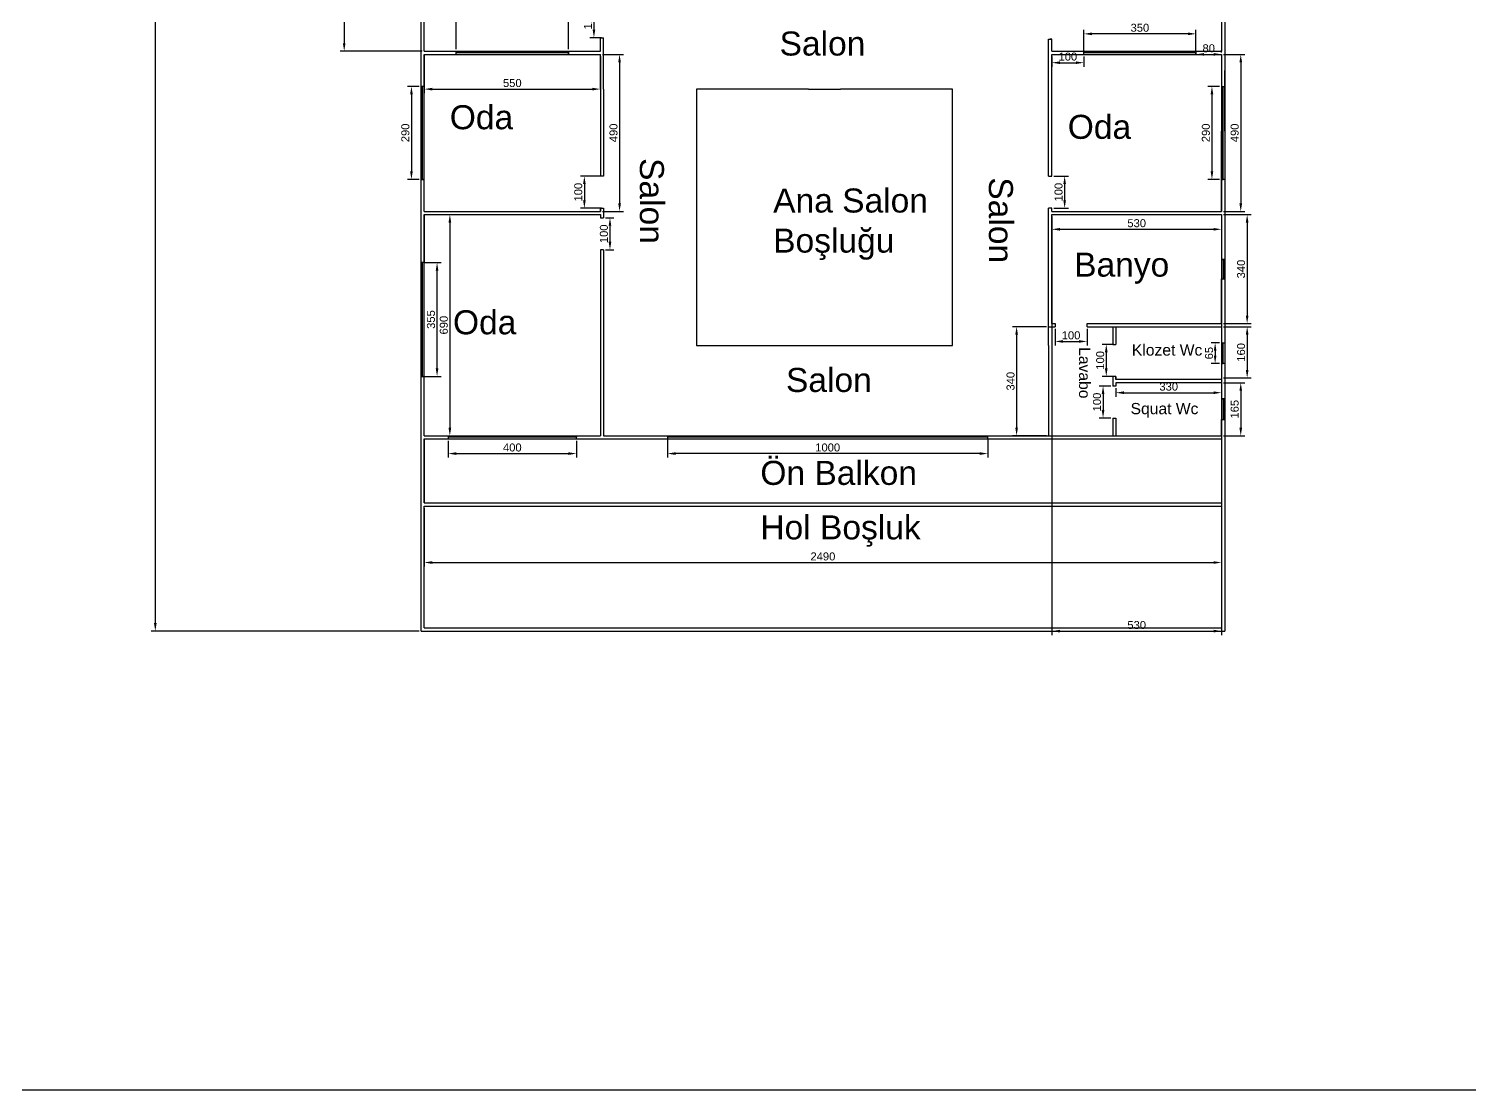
# Model space of a CAD drawing. Header units: millimetres. Extents: x 27207 to 63174, y 4783 to 28482.
# Drawn here: x 43365 to 47863, y 21993 to 25306 of the extents above; entities that cross this region are included whole.
import ezdxf

# ---------------------------------------------------------------- set-up
doc = ezdxf.new("R2010")
doc.units = ezdxf.units.MM
doc.header["$LTSCALE"] = 20
doc.layers.get('Defpoints').update_dxf_attribs({"color": 5})
doc.layers.add('İsimler', color=2, linetype='Continuous')
doc.layers.add('Uzunluklar', color=4, linetype='Continuous', lineweight=211)
doc.styles.add('Arial_3', font='Arial Unicode MS.ttf', dxfattribs={"height": 3})
doc.styles.get("Standard").update_dxf_attribs({"font": 'Arial Unicode MS.ttf'})
doc.dimstyles.new('Decimal-25', dxfattribs={"dimscale": 10, "dimtxt": 2.5, "dimasz": 2.5, "dimexe": 1.25, "dimexo": 0.625, "dimtad": 1, "dimtxsty": 'Standard', "dimcen": 2.5, "dimadec": 0, "dimazin": 0, "dimtfac": 1, "dimtmove": 0, "dimatfit": 3, "dimfxl": 1, "dimarcsym": 0})

# ---------------------------------------------------------------- blocks, each defined once
blk = doc.blocks.new('*D176')
at = {"layer": 'Defpoints', "color": 0, "ltscale": 70, "transparency": 16777216}
for p in [(44590, 27445.9), (43760, 23425.9), (44590, 23425.9)]:
    blk.add_point(p, dxfattribs=at)
at = {"layer": 'Uzunluklar', "color": 0, "lineweight": -2, "ltscale": 70, "transparency": 16777216}
for p, q in [((44583.8, 27445.9), (43747.5, 27445.9)), ((43760, 27420.9), (43760, 23450.9)), ((44583.8, 23425.9), (43747.5, 23425.9))]:
    blk.add_line(p, q, dxfattribs=at)
at = {"layer": 'Uzunluklar', "color": 0, "ltscale": 70, "transparency": 16777216}
for points in [[(43755.8, 27420.9), (43764.2, 27420.9), (43760, 27445.9)], [(43755.8, 23450.9), (43764.2, 23450.9), (43760, 23425.9)]]:
    blk.add_solid(points, dxfattribs=at)
at = {"layer": 'Uzunluklar', "color": 0, "lineweight": 25, "ltscale": 70, "transparency": 16777216, "insert": (43741.1, 25435.9), "char_height": 25, "attachment_point": 5, "rotation": 90}
blk.add_mtext('4020', dxfattribs=at)
blk = doc.blocks.new('*D186')
at = {"layer": 'Defpoints', "color": 0, "transparency": 16777216}
for p in [(44600, 26635.9), (44350, 25235.9), (44600, 25235.9)]:
    blk.add_point(p, dxfattribs=at)
at = {"layer": 'Uzunluklar', "color": 0, "lineweight": -2, "transparency": 16777216}
for p, q in [((44593.8, 26635.9), (44337.5, 26635.9)), ((44350, 26610.9), (44350, 25260.9)), ((44593.8, 25235.9), (44337.5, 25235.9))]:
    blk.add_line(p, q, dxfattribs=at)
at = {"layer": 'Uzunluklar', "color": 0, "transparency": 16777216}
for points in [[(44345.8, 26610.9), (44354.2, 26610.9), (44350, 26635.9)], [(44345.8, 25260.9), (44354.2, 25260.9), (44350, 25235.9)]]:
    blk.add_solid(points, dxfattribs=at)
at = {"layer": 'Uzunluklar', "color": 0, "lineweight": 25, "transparency": 16777216, "insert": (44331.1, 25935.9), "char_height": 25, "attachment_point": 5, "rotation": 90}
blk.add_mtext('1400', dxfattribs=at)
blk = doc.blocks.new('*D188')
at = {"layer": 'Defpoints', "color": 0, "transparency": 16777216}
for p in [(45160, 25387.9), (45130, 25277.9), (45160, 25277.9)]:
    blk.add_point(p, dxfattribs=at)
at = {"layer": 'Uzunluklar', "color": 0, "lineweight": -2, "transparency": 16777216}
for p, q in [((45153.8, 25387.9), (45117.5, 25387.9)), ((45130, 25362.9), (45130, 25302.9)), ((45153.8, 25277.9), (45117.5, 25277.9))]:
    blk.add_line(p, q, dxfattribs=at)
at = {"layer": 'Uzunluklar', "color": 0, "transparency": 16777216}
for points in [[(45125.8, 25362.9), (45134.2, 25362.9), (45130, 25387.9)], [(45125.8, 25302.9), (45134.2, 25302.9), (45130, 25277.9)]]:
    blk.add_solid(points, dxfattribs=at)
at = {"layer": 'Uzunluklar', "color": 0, "lineweight": 25, "transparency": 16777216, "insert": (45111.1, 25332.9), "char_height": 25, "attachment_point": 5, "rotation": 90}
blk.add_mtext('110', dxfattribs=at)
blk = doc.blocks.new('*D189')
at = {"layer": 'Defpoints', "color": 0, "transparency": 16777216}
for p in [(44700, 25350), (44700, 25235.9), (45050, 25235.9)]:
    blk.add_point(p, dxfattribs=at)
at = {"layer": 'Uzunluklar', "color": 0, "lineweight": -2, "transparency": 16777216}
for p, q in [((44700, 25242.1), (44700, 25362.5)), ((45025, 25350), (44725, 25350)), ((45050, 25242.1), (45050, 25362.5))]:
    blk.add_line(p, q, dxfattribs=at)
at = {"layer": 'Uzunluklar', "color": 0, "transparency": 16777216}
for points in [[(44725, 25354.2), (44725, 25345.8), (44700, 25350)], [(45025, 25354.2), (45025, 25345.8), (45050, 25350)]]:
    blk.add_solid(points, dxfattribs=at)
at = {"layer": 'Uzunluklar', "color": 0, "lineweight": 25, "transparency": 16777216, "insert": (44875, 25368.9), "char_height": 25, "attachment_point": 5}
blk.add_mtext('350', dxfattribs=at)
blk = doc.blocks.new('*D190')
at = {"layer": 'Defpoints', "color": 0, "transparency": 16777216}
for p in [(44600, 25225.9), (45150, 25225.9), (45150, 25117.5)]:
    blk.add_point(p, dxfattribs=at)
at = {"layer": 'Uzunluklar', "color": 0, "lineweight": -2, "transparency": 16777216}
for p, q in [((44600, 25219.6), (44600, 25105)), ((45150, 25219.6), (45150, 25105)), ((44625, 25117.5), (45125, 25117.5))]:
    blk.add_line(p, q, dxfattribs=at)
at = {"layer": 'Uzunluklar', "color": 0, "transparency": 16777216}
for points in [[(44625, 25121.7), (44625, 25113.3), (44600, 25117.5)], [(45125, 25121.7), (45125, 25113.3), (45150, 25117.5)]]:
    blk.add_solid(points, dxfattribs=at)
at = {"layer": 'Uzunluklar', "color": 0, "lineweight": 25, "transparency": 16777216, "insert": (44875, 25136.4), "char_height": 25, "attachment_point": 5}
blk.add_mtext('550', dxfattribs=at)
blk = doc.blocks.new('*D191')
at = {"layer": 'Defpoints', "color": 0, "transparency": 16777216}
for p in [(44590, 25125.9), (44560, 24835.9), (44590, 24835.9)]:
    blk.add_point(p, dxfattribs=at)
at = {"layer": 'Uzunluklar', "color": 0, "lineweight": -2, "transparency": 16777216}
for p, q in [((44583.8, 25125.9), (44547.5, 25125.9)), ((44560, 25100.9), (44560, 24860.9)), ((44583.8, 24835.9), (44547.5, 24835.9))]:
    blk.add_line(p, q, dxfattribs=at)
at = {"layer": 'Uzunluklar', "color": 0, "transparency": 16777216}
for points in [[(44555.8, 25100.9), (44564.2, 25100.9), (44560, 25125.9)], [(44555.8, 24860.9), (44564.2, 24860.9), (44560, 24835.9)]]:
    blk.add_solid(points, dxfattribs=at)
at = {"layer": 'Uzunluklar', "color": 0, "lineweight": 25, "transparency": 16777216, "insert": (44541.1, 24980.9), "char_height": 25, "attachment_point": 5, "rotation": 90}
blk.add_mtext('290', dxfattribs=at)
blk = doc.blocks.new('*D192')
at = {"layer": 'Defpoints', "color": 0, "transparency": 16777216}
for p in [(45160, 24845.9), (45100, 24745.9), (45160, 24745.9)]:
    blk.add_point(p, dxfattribs=at)
at = {"layer": 'Uzunluklar', "color": 0, "lineweight": -2, "transparency": 16777216}
for p, q in [((45153.8, 24845.9), (45087.5, 24845.9)), ((45100, 24820.9), (45100, 24770.9)), ((45153.8, 24745.9), (45087.5, 24745.9))]:
    blk.add_line(p, q, dxfattribs=at)
at = {"layer": 'Uzunluklar', "color": 0, "transparency": 16777216}
for points in [[(45095.8, 24820.9), (45104.2, 24820.9), (45100, 24845.9)], [(45095.8, 24770.9), (45104.2, 24770.9), (45100, 24745.9)]]:
    blk.add_solid(points, dxfattribs=at)
at = {"layer": 'Uzunluklar', "color": 0, "lineweight": 25, "transparency": 16777216, "insert": (45081.1, 24795.9), "char_height": 25, "attachment_point": 5, "rotation": 90}
blk.add_mtext('100', dxfattribs=at)
blk = doc.blocks.new('*D193')
at = {"layer": 'Defpoints', "color": 0, "transparency": 16777216}
for p in [(45150, 25225.9), (45150, 24735.9), (45210, 24735.9)]:
    blk.add_point(p, dxfattribs=at)
at = {"layer": 'Uzunluklar', "color": 0, "lineweight": -2, "transparency": 16777216}
for p, q in [((45156.2, 25225.9), (45222.5, 25225.9)), ((45210, 25200.9), (45210, 24760.9)), ((45156.2, 24735.9), (45222.5, 24735.9))]:
    blk.add_line(p, q, dxfattribs=at)
at = {"layer": 'Uzunluklar', "color": 0, "transparency": 16777216}
for points in [[(45205.8, 25200.9), (45214.2, 25200.9), (45210, 25225.9)], [(45205.8, 24760.9), (45214.2, 24760.9), (45210, 24735.9)]]:
    blk.add_solid(points, dxfattribs=at)
at = {"layer": 'Uzunluklar', "color": 0, "lineweight": 25, "transparency": 16777216, "insert": (45191.1, 24980.9), "char_height": 25, "attachment_point": 5, "rotation": 90}
blk.add_mtext('490', dxfattribs=at)
blk = doc.blocks.new('*D197')
at = {"layer": 'Defpoints', "color": 0, "transparency": 16777216}
for p in [(44595, 24575.9), (44640, 24575.9), (44595, 24220.9)]:
    blk.add_point(p, dxfattribs=at)
at = {"layer": 'Uzunluklar', "color": 0, "lineweight": -2, "transparency": 16777216}
for p, q in [((44601.2, 24575.9), (44652.5, 24575.9)), ((44640, 24245.9), (44640, 24550.9)), ((44601.2, 24220.9), (44652.5, 24220.9))]:
    blk.add_line(p, q, dxfattribs=at)
at = {"layer": 'Uzunluklar', "color": 0, "transparency": 16777216}
for points in [[(44635.8, 24550.9), (44644.2, 24550.9), (44640, 24575.9)], [(44635.8, 24245.9), (44644.2, 24245.9), (44640, 24220.9)]]:
    blk.add_solid(points, dxfattribs=at)
at = {"layer": 'Uzunluklar', "color": 0, "lineweight": 25, "transparency": 16777216, "insert": (44621.1, 24398.4), "char_height": 25, "attachment_point": 5, "rotation": 90}
blk.add_mtext('355', dxfattribs=at)
blk = doc.blocks.new('*D198')
at = {"layer": 'Defpoints', "color": 0, "transparency": 16777216}
for p in [(44600, 24725.9), (44600, 24035.9), (44680, 24035.9)]:
    blk.add_point(p, dxfattribs=at)
at = {"layer": 'Uzunluklar', "color": 0, "lineweight": -2, "transparency": 16777216}
for p, q in [((44606.2, 24725.9), (44692.5, 24725.9)), ((44680, 24700.9), (44680, 24060.9)), ((44606.2, 24035.9), (44692.5, 24035.9))]:
    blk.add_line(p, q, dxfattribs=at)
at = {"layer": 'Uzunluklar', "color": 0, "transparency": 16777216}
for points in [[(44675.8, 24700.9), (44684.2, 24700.9), (44680, 24725.9)], [(44675.8, 24060.9), (44684.2, 24060.9), (44680, 24035.9)]]:
    blk.add_solid(points, dxfattribs=at)
at = {"layer": 'Uzunluklar', "color": 0, "lineweight": 25, "transparency": 16777216, "insert": (44661.1, 24380.9), "char_height": 25, "attachment_point": 5, "rotation": 90}
blk.add_mtext('690', dxfattribs=at)
blk = doc.blocks.new('*D199')
at = {"layer": 'Defpoints', "color": 0, "transparency": 16777216}
for p in [(44675, 24025.9), (45075, 24025.9), (45075, 23980)]:
    blk.add_point(p, dxfattribs=at)
at = {"layer": 'Uzunluklar', "color": 0, "lineweight": -2, "transparency": 16777216}
for p, q in [((44675, 24019.6), (44675, 23967.5)), ((44700, 23980), (45050, 23980)), ((45075, 24019.6), (45075, 23967.5))]:
    blk.add_line(p, q, dxfattribs=at)
at = {"layer": 'Uzunluklar', "color": 0, "transparency": 16777216}
for points in [[(44700, 23984.2), (44700, 23975.8), (44675, 23980)], [(45050, 23984.2), (45050, 23975.8), (45075, 23980)]]:
    blk.add_solid(points, dxfattribs=at)
at = {"layer": 'Uzunluklar', "color": 0, "lineweight": 25, "transparency": 16777216, "insert": (44875, 23998.9), "char_height": 25, "attachment_point": 5}
blk.add_mtext('400', dxfattribs=at)
blk = doc.blocks.new('*D200')
at = {"layer": 'Defpoints', "color": 0, "transparency": 16777216}
for p in [(45160, 24715.9), (45160, 24615.9), (45180, 24615.9)]:
    blk.add_point(p, dxfattribs=at)
at = {"layer": 'Uzunluklar', "color": 0, "lineweight": -2, "transparency": 16777216}
for p, q in [((45166.2, 24715.9), (45192.5, 24715.9)), ((45180, 24690.9), (45180, 24640.9)), ((45166.2, 24615.9), (45192.5, 24615.9))]:
    blk.add_line(p, q, dxfattribs=at)
at = {"layer": 'Uzunluklar', "color": 0, "transparency": 16777216}
for points in [[(45175.8, 24690.9), (45184.2, 24690.9), (45180, 24715.9)], [(45175.8, 24640.9), (45184.2, 24640.9), (45180, 24615.9)]]:
    blk.add_solid(points, dxfattribs=at)
at = {"layer": 'Uzunluklar', "color": 0, "lineweight": 25, "transparency": 16777216, "insert": (45161.1, 24665.9), "char_height": 25, "attachment_point": 5, "rotation": 90}
blk.add_mtext('100', dxfattribs=at)
blk = doc.blocks.new('*D201')
at = {"layer": 'Defpoints', "color": 0, "transparency": 16777216}
for p in [(46560, 24845.9), (46560, 24745.9), (46600, 24745.9)]:
    blk.add_point(p, dxfattribs=at)
at = {"layer": 'Uzunluklar', "color": 0, "lineweight": -2, "transparency": 16777216}
for p, q in [((46566.2, 24845.9), (46612.5, 24845.9)), ((46600, 24820.9), (46600, 24770.9)), ((46566.2, 24745.9), (46612.5, 24745.9))]:
    blk.add_line(p, q, dxfattribs=at)
at = {"layer": 'Uzunluklar', "color": 0, "transparency": 16777216}
for points in [[(46595.8, 24820.9), (46604.2, 24820.9), (46600, 24845.9)], [(46595.8, 24770.9), (46604.2, 24770.9), (46600, 24745.9)]]:
    blk.add_solid(points, dxfattribs=at)
at = {"layer": 'Uzunluklar', "color": 0, "lineweight": 25, "transparency": 16777216, "insert": (46581.1, 24795.9), "char_height": 25, "attachment_point": 5, "rotation": 90}
blk.add_mtext('100', dxfattribs=at)
blk = doc.blocks.new('*D202')
at = {"layer": 'Defpoints', "color": 0, "transparency": 16777216}
for p in [(47090, 25125.9), (47060, 24835.9), (47090, 24835.9)]:
    blk.add_point(p, dxfattribs=at)
at = {"layer": 'Uzunluklar', "color": 0, "lineweight": -2, "transparency": 16777216}
for p, q in [((47083.8, 25125.9), (47047.5, 25125.9)), ((47060, 25100.9), (47060, 24860.9)), ((47083.8, 24835.9), (47047.5, 24835.9))]:
    blk.add_line(p, q, dxfattribs=at)
at = {"layer": 'Uzunluklar', "color": 0, "transparency": 16777216}
for points in [[(47055.8, 25100.9), (47064.2, 25100.9), (47060, 25125.9)], [(47055.8, 24860.9), (47064.2, 24860.9), (47060, 24835.9)]]:
    blk.add_solid(points, dxfattribs=at)
at = {"layer": 'Uzunluklar', "color": 0, "lineweight": 25, "transparency": 16777216, "insert": (47041.1, 24980.9), "char_height": 25, "attachment_point": 5, "rotation": 90}
blk.add_mtext('290', dxfattribs=at)
blk = doc.blocks.new('*D203')
at = {"layer": 'Defpoints', "color": 0, "transparency": 16777216}
for p in [(46660, 25290), (46660, 25230.9), (47010, 25230.9)]:
    blk.add_point(p, dxfattribs=at)
at = {"layer": 'Uzunluklar', "color": 0, "lineweight": -2, "transparency": 16777216}
for p, q in [((46660, 25237.1), (46660, 25302.5)), ((46985, 25290), (46685, 25290)), ((47010, 25237.1), (47010, 25302.5))]:
    blk.add_line(p, q, dxfattribs=at)
at = {"layer": 'Uzunluklar', "color": 0, "transparency": 16777216}
for points in [[(46685, 25294.2), (46685, 25285.8), (46660, 25290)], [(46985, 25294.2), (46985, 25285.8), (47010, 25290)]]:
    blk.add_solid(points, dxfattribs=at)
at = {"layer": 'Uzunluklar', "color": 0, "lineweight": 25, "transparency": 16777216, "insert": (46835, 25308.9), "char_height": 25, "attachment_point": 5}
blk.add_mtext('350', dxfattribs=at)
blk = doc.blocks.new('*D204')
at = {"layer": 'Defpoints', "color": 0, "transparency": 16777216}
for p in [(46560, 25225.9), (46660, 25225.9), (46660, 25200)]:
    blk.add_point(p, dxfattribs=at)
at = {"layer": 'Uzunluklar', "color": 0, "lineweight": -2, "transparency": 16777216}
for p, q in [((46560, 25219.6), (46560, 25187.5)), ((46585, 25200), (46635, 25200)), ((46660, 25219.6), (46660, 25187.5))]:
    blk.add_line(p, q, dxfattribs=at)
at = {"layer": 'Uzunluklar', "color": 0, "transparency": 16777216}
for points in [[(46585, 25204.2), (46585, 25195.8), (46560, 25200)], [(46635, 25204.2), (46635, 25195.8), (46660, 25200)]]:
    blk.add_solid(points, dxfattribs=at)
at = {"layer": 'Uzunluklar', "color": 0, "lineweight": 25, "transparency": 16777216, "insert": (46610, 25218.9), "char_height": 25, "attachment_point": 5}
blk.add_mtext('100', dxfattribs=at)
blk = doc.blocks.new('*D205')
at = {"layer": 'Defpoints', "color": 0, "transparency": 16777216}
for p in [(47010, 25225.9), (47090, 25225.9), (47090, 25225.9)]:
    blk.add_point(p, dxfattribs=at)
at = {"layer": 'Uzunluklar', "color": 0, "lineweight": -2, "transparency": 16777216}
for p, q in [((47010, 25232.1), (47010, 25238.4)), ((47090, 25232.1), (47090, 25238.4)), ((47035, 25225.9), (47065, 25225.9))]:
    blk.add_line(p, q, dxfattribs=at)
at = {"layer": 'Uzunluklar', "color": 0, "transparency": 16777216}
for points in [[(47035, 25230.1), (47035, 25221.7), (47010, 25225.9)], [(47065, 25230.1), (47065, 25221.7), (47090, 25225.9)]]:
    blk.add_solid(points, dxfattribs=at)
at = {"layer": 'Uzunluklar', "color": 0, "lineweight": 25, "transparency": 16777216, "insert": (47050, 25244.8), "char_height": 25, "attachment_point": 5}
blk.add_mtext('80', dxfattribs=at)
blk = doc.blocks.new('*D206')
at = {"layer": 'Defpoints', "color": 0, "transparency": 16777216}
for p in [(47090, 25225.9), (47090, 24735.9), (47150, 24735.9)]:
    blk.add_point(p, dxfattribs=at)
at = {"layer": 'Uzunluklar', "color": 0, "lineweight": -2, "transparency": 16777216}
for p, q in [((47096.2, 25225.9), (47162.5, 25225.9)), ((47150, 25200.9), (47150, 24760.9)), ((47096.2, 24735.9), (47162.5, 24735.9))]:
    blk.add_line(p, q, dxfattribs=at)
at = {"layer": 'Uzunluklar', "color": 0, "transparency": 16777216}
for points in [[(47145.8, 25200.9), (47154.2, 25200.9), (47150, 25225.9)], [(47145.8, 24760.9), (47154.2, 24760.9), (47150, 24735.9)]]:
    blk.add_solid(points, dxfattribs=at)
at = {"layer": 'Uzunluklar', "color": 0, "lineweight": 25, "transparency": 16777216, "insert": (47131.1, 24980.9), "char_height": 25, "attachment_point": 5, "rotation": 90}
blk.add_mtext('490', dxfattribs=at)
blk = doc.blocks.new('*D207')
at = {"layer": 'Defpoints', "color": 0, "transparency": 16777216}
for p in [(47090, 24725.9), (47090, 24385.9), (47170, 24385.9)]:
    blk.add_point(p, dxfattribs=at)
at = {"layer": 'Uzunluklar', "color": 0, "lineweight": -2, "transparency": 16777216}
for p, q in [((47096.2, 24725.9), (47182.5, 24725.9)), ((47170, 24700.9), (47170, 24410.9)), ((47096.2, 24385.9), (47182.5, 24385.9))]:
    blk.add_line(p, q, dxfattribs=at)
at = {"layer": 'Uzunluklar', "color": 0, "transparency": 16777216}
for points in [[(47165.8, 24700.9), (47174.2, 24700.9), (47170, 24725.9)], [(47165.8, 24410.9), (47174.2, 24410.9), (47170, 24385.9)]]:
    blk.add_solid(points, dxfattribs=at)
at = {"layer": 'Uzunluklar', "color": 0, "lineweight": 25, "transparency": 16777216, "insert": (47151.1, 24555.9), "char_height": 25, "attachment_point": 5, "rotation": 90}
blk.add_mtext('340', dxfattribs=at)
blk = doc.blocks.new('*D208')
at = {"layer": 'Defpoints', "color": 0, "transparency": 16777216}
for p in [(47090, 24375.9), (47090, 24215.9), (47170, 24215.9)]:
    blk.add_point(p, dxfattribs=at)
at = {"layer": 'Uzunluklar', "color": 0, "lineweight": -2, "transparency": 16777216}
for p, q in [((47096.2, 24375.9), (47182.5, 24375.9)), ((47170, 24350.9), (47170, 24240.9)), ((47096.2, 24215.9), (47182.5, 24215.9))]:
    blk.add_line(p, q, dxfattribs=at)
at = {"layer": 'Uzunluklar', "color": 0, "transparency": 16777216}
for points in [[(47165.8, 24350.9), (47174.2, 24350.9), (47170, 24375.9)], [(47165.8, 24240.9), (47174.2, 24240.9), (47170, 24215.9)]]:
    blk.add_solid(points, dxfattribs=at)
at = {"layer": 'Uzunluklar', "color": 0, "lineweight": 25, "transparency": 16777216, "insert": (47151.1, 24295.9), "char_height": 25, "attachment_point": 5, "rotation": 90}
blk.add_mtext('160', dxfattribs=at)
blk = doc.blocks.new('*D209')
at = {"layer": 'Defpoints', "color": 0, "transparency": 16777216}
for p in [(47090, 24325.9), (47070, 24260.9), (47090, 24260.9)]:
    blk.add_point(p, dxfattribs=at)
at = {"layer": 'Uzunluklar', "color": 0, "lineweight": -2, "transparency": 16777216}
for p, q in [((47083.8, 24325.9), (47057.5, 24325.9)), ((47070, 24300.9), (47070, 24285.9)), ((47083.8, 24260.9), (47057.5, 24260.9))]:
    blk.add_line(p, q, dxfattribs=at)
at = {"layer": 'Uzunluklar', "color": 0, "transparency": 16777216}
for points in [[(47065.8, 24300.9), (47074.2, 24300.9), (47070, 24325.9)], [(47065.8, 24285.9), (47074.2, 24285.9), (47070, 24260.9)]]:
    blk.add_solid(points, dxfattribs=at)
at = {"layer": 'Uzunluklar', "color": 0, "lineweight": 25, "transparency": 16777216, "insert": (47051.1, 24293.4), "char_height": 25, "attachment_point": 5, "rotation": 90}
blk.add_mtext('65', dxfattribs=at)
blk = doc.blocks.new('*D210')
at = {"layer": 'Defpoints', "color": 0, "transparency": 16777216}
for p in [(46760, 24320.9), (46730, 24220.9), (46760, 24220.9)]:
    blk.add_point(p, dxfattribs=at)
at = {"layer": 'Uzunluklar', "color": 0, "lineweight": -2, "transparency": 16777216}
for p, q in [((46753.8, 24320.9), (46717.5, 24320.9)), ((46730, 24295.9), (46730, 24245.9)), ((46753.8, 24220.9), (46717.5, 24220.9))]:
    blk.add_line(p, q, dxfattribs=at)
at = {"layer": 'Uzunluklar', "color": 0, "transparency": 16777216}
for points in [[(46725.8, 24295.9), (46734.2, 24295.9), (46730, 24320.9)], [(46725.8, 24245.9), (46734.2, 24245.9), (46730, 24220.9)]]:
    blk.add_solid(points, dxfattribs=at)
at = {"layer": 'Uzunluklar', "color": 0, "lineweight": 25, "transparency": 16777216, "insert": (46711.1, 24270.9), "char_height": 25, "attachment_point": 5, "rotation": 90}
blk.add_mtext('100', dxfattribs=at)
blk = doc.blocks.new('*D211')
at = {"layer": 'Defpoints', "color": 0, "transparency": 16777216}
for p in [(46570, 24375.9), (46670, 24375.9), (46670, 24330)]:
    blk.add_point(p, dxfattribs=at)
at = {"layer": 'Uzunluklar', "color": 0, "lineweight": -2, "transparency": 16777216}
for p, q in [((46570, 24369.6), (46570, 24317.5)), ((46670, 24369.6), (46670, 24317.5)), ((46595, 24330), (46645, 24330))]:
    blk.add_line(p, q, dxfattribs=at)
at = {"layer": 'Uzunluklar', "color": 0, "transparency": 16777216}
for points in [[(46595, 24334.2), (46595, 24325.8), (46570, 24330)], [(46645, 24334.2), (46645, 24325.8), (46670, 24330)]]:
    blk.add_solid(points, dxfattribs=at)
at = {"layer": 'Uzunluklar', "color": 0, "lineweight": 25, "transparency": 16777216, "insert": (46620, 24348.9), "char_height": 25, "attachment_point": 5}
blk.add_mtext('100', dxfattribs=at)
blk = doc.blocks.new('*D212')
at = {"layer": 'Defpoints', "color": 0, "transparency": 16777216}
for p in [(46750, 24190.9), (46720, 24090.9), (46750, 24090.9)]:
    blk.add_point(p, dxfattribs=at)
at = {"layer": 'Uzunluklar', "color": 0, "lineweight": -2, "transparency": 16777216}
for p, q in [((46743.8, 24190.9), (46707.5, 24190.9)), ((46720, 24165.9), (46720, 24115.9)), ((46743.8, 24090.9), (46707.5, 24090.9))]:
    blk.add_line(p, q, dxfattribs=at)
at = {"layer": 'Uzunluklar', "color": 0, "transparency": 16777216}
for points in [[(46715.8, 24165.9), (46724.2, 24165.9), (46720, 24190.9)], [(46715.8, 24115.9), (46724.2, 24115.9), (46720, 24090.9)]]:
    blk.add_solid(points, dxfattribs=at)
at = {"layer": 'Uzunluklar', "color": 0, "lineweight": 25, "transparency": 16777216, "insert": (46701.1, 24140.9), "char_height": 25, "attachment_point": 5, "rotation": 90}
blk.add_mtext('100', dxfattribs=at)
blk = doc.blocks.new('*D213')
at = {"layer": 'Defpoints', "color": 0, "transparency": 16777216}
for p in [(46550, 24375.9), (46450, 24035.9), (46550, 24035.9)]:
    blk.add_point(p, dxfattribs=at)
at = {"layer": 'Uzunluklar', "color": 0, "lineweight": -2, "transparency": 16777216}
for p, q in [((46543.8, 24375.9), (46437.5, 24375.9)), ((46450, 24350.9), (46450, 24060.9)), ((46543.8, 24035.9), (46437.5, 24035.9))]:
    blk.add_line(p, q, dxfattribs=at)
at = {"layer": 'Uzunluklar', "color": 0, "transparency": 16777216}
for points in [[(46445.8, 24350.9), (46454.2, 24350.9), (46450, 24375.9)], [(46445.8, 24060.9), (46454.2, 24060.9), (46450, 24035.9)]]:
    blk.add_solid(points, dxfattribs=at)
at = {"layer": 'Uzunluklar', "color": 0, "lineweight": 25, "transparency": 16777216, "insert": (46431.1, 24205.9), "char_height": 25, "attachment_point": 5, "rotation": 90}
blk.add_mtext('340', dxfattribs=at)
blk = doc.blocks.new('*D214')
at = {"layer": 'Defpoints', "color": 0, "transparency": 16777216}
for p in [(45360, 24030.9), (46360, 24030.9), (45360, 23980)]:
    blk.add_point(p, dxfattribs=at)
at = {"layer": 'Uzunluklar', "color": 0, "lineweight": -2, "transparency": 16777216}
for p, q in [((45360, 24024.6), (45360, 23967.5)), ((46360, 24024.6), (46360, 23967.5)), ((46335, 23980), (45385, 23980))]:
    blk.add_line(p, q, dxfattribs=at)
at = {"layer": 'Uzunluklar', "color": 0, "transparency": 16777216}
for points in [[(45385, 23984.2), (45385, 23975.8), (45360, 23980)], [(46335, 23984.2), (46335, 23975.8), (46360, 23980)]]:
    blk.add_solid(points, dxfattribs=at)
at = {"layer": 'Uzunluklar', "color": 0, "lineweight": 25, "transparency": 16777216, "insert": (45860, 23998.9), "char_height": 25, "attachment_point": 5}
blk.add_mtext('1000', dxfattribs=at)
blk = doc.blocks.new('*D215')
at = {"layer": 'Defpoints', "color": 0, "transparency": 16777216}
for p in [(44600, 23815.9), (47090, 23815.9), (47090, 23640)]:
    blk.add_point(p, dxfattribs=at)
at = {"layer": 'Uzunluklar', "color": 0, "lineweight": -2, "transparency": 16777216}
for p, q in [((44600, 23809.6), (44600, 23627.5)), ((47090, 23809.6), (47090, 23627.5)), ((44625, 23640), (47065, 23640))]:
    blk.add_line(p, q, dxfattribs=at)
at = {"layer": 'Uzunluklar', "color": 0, "transparency": 16777216}
for points in [[(44625, 23644.2), (44625, 23635.8), (44600, 23640)], [(47065, 23644.2), (47065, 23635.8), (47090, 23640)]]:
    blk.add_solid(points, dxfattribs=at)
at = {"layer": 'Uzunluklar', "color": 0, "lineweight": 25, "transparency": 16777216, "insert": (45845, 23658.9), "char_height": 25, "attachment_point": 5}
blk.add_mtext('2490', dxfattribs=at)
blk = doc.blocks.new('*D216')
at = {"layer": 'Defpoints', "color": 0, "transparency": 16777216}
for p in [(47090, 24200.9), (47090, 24035.9), (47150, 24035.9)]:
    blk.add_point(p, dxfattribs=at)
at = {"layer": 'Uzunluklar', "color": 0, "lineweight": -2, "transparency": 16777216}
for p, q in [((47096.2, 24200.9), (47162.5, 24200.9)), ((47150, 24175.9), (47150, 24060.9)), ((47096.2, 24035.9), (47162.5, 24035.9))]:
    blk.add_line(p, q, dxfattribs=at)
at = {"layer": 'Uzunluklar', "color": 0, "transparency": 16777216}
for points in [[(47145.8, 24175.9), (47154.2, 24175.9), (47150, 24200.9)], [(47145.8, 24060.9), (47154.2, 24060.9), (47150, 24035.9)]]:
    blk.add_solid(points, dxfattribs=at)
at = {"layer": 'Uzunluklar', "color": 0, "lineweight": 25, "transparency": 16777216, "insert": (47131.1, 24118.4), "char_height": 25, "attachment_point": 5, "rotation": 90}
blk.add_mtext('165', dxfattribs=at)
blk = doc.blocks.new('*D217')
at = {"layer": 'Defpoints', "color": 0, "transparency": 16777216}
for p in [(46760, 24190.9), (47090, 24200.9), (47090, 24170)]:
    blk.add_point(p, dxfattribs=at)
at = {"layer": 'Uzunluklar', "color": 0, "lineweight": -2, "transparency": 16777216}
for p, q in [((46760, 24184.6), (46760, 24157.5)), ((46785, 24170), (47065, 24170)), ((47090, 24194.6), (47090, 24157.5))]:
    blk.add_line(p, q, dxfattribs=at)
at = {"layer": 'Uzunluklar', "color": 0, "transparency": 16777216}
for points in [[(46785, 24174.2), (46785, 24165.8), (46760, 24170)], [(47065, 24174.2), (47065, 24165.8), (47090, 24170)]]:
    blk.add_solid(points, dxfattribs=at)
at = {"layer": 'Uzunluklar', "color": 0, "lineweight": 25, "transparency": 16777216, "insert": (46925, 24188.9), "char_height": 25, "attachment_point": 5}
blk.add_mtext('330', dxfattribs=at)
blk = doc.blocks.new('*D218')
at = {"layer": 'Defpoints', "color": 0, "transparency": 16777216}
for p in [(46560, 24725.9), (47090, 24725.9), (47090, 23425.9)]:
    blk.add_point(p, dxfattribs=at)
at = {"layer": 'Uzunluklar', "color": 0, "lineweight": -2, "transparency": 16777216}
for p, q in [((46560, 24719.6), (46560, 23413.4)), ((47090, 24719.6), (47090, 23413.4)), ((46585, 23425.9), (47065, 23425.9))]:
    blk.add_line(p, q, dxfattribs=at)
at = {"layer": 'Uzunluklar', "color": 0, "transparency": 16777216}
for points in [[(46585, 23430.1), (46585, 23421.7), (46560, 23425.9)], [(47065, 23430.1), (47065, 23421.7), (47090, 23425.9)]]:
    blk.add_solid(points, dxfattribs=at)
at = {"layer": 'Uzunluklar', "color": 0, "lineweight": 25, "transparency": 16777216, "insert": (46825, 23444.8), "char_height": 25, "attachment_point": 5}
blk.add_mtext('530', dxfattribs=at)
blk = doc.blocks.new('*D219')
at = {"layer": 'Defpoints', "color": 0, "transparency": 16777216}
for p in [(46560, 24725.9), (47090, 24725.9), (47090, 24680)]:
    blk.add_point(p, dxfattribs=at)
at = {"layer": 'Uzunluklar', "color": 0, "lineweight": -2, "transparency": 16777216}
for p, q in [((46560, 24719.6), (46560, 24667.5)), ((47090, 24719.6), (47090, 24667.5)), ((46585, 24680), (47065, 24680))]:
    blk.add_line(p, q, dxfattribs=at)
at = {"layer": 'Uzunluklar', "color": 0, "transparency": 16777216}
for points in [[(46585, 24684.2), (46585, 24675.8), (46560, 24680)], [(47065, 24684.2), (47065, 24675.8), (47090, 24680)]]:
    blk.add_solid(points, dxfattribs=at)
at = {"layer": 'Uzunluklar', "color": 0, "lineweight": 25, "transparency": 16777216, "insert": (46825, 24698.9), "char_height": 25, "attachment_point": 5}
blk.add_mtext('530', dxfattribs=at)

msp = doc.modelspace()

# ---------------------------------------------------------------- linework, layer by layer
for p, q in [((47100, 27445.885), (47100, 23425.885)), ((44590, 23435.885), (44590, 27435.885)), ((44600, 25235.885), (44600, 25425.885)), ((47090, 25425.885), (47090, 25235.885)), ((45150, 25235.885), (45150, 25277.885)), ((45150, 25235.885), (45150, 25277.885)), ((45150, 25277.885), (45160, 25277.885)), ((45160, 25117.513), (45160, 25277.885)), ((46550, 25117.513), (46550, 25273.885)), ((46550, 25273.885), (46560, 25273.885)), ((46560, 25273.885), (46555, 25273.885)), ((46560, 25235.885), (46560, 25273.885)), ((44600, 25235.885), (45150, 25235.885)), ((44600, 24735.885), (44600, 25225.885)), ((44600, 25225.885), (45150, 25225.885)), ((44600, 25225.885), (44700, 25225.885)), ((44600, 25225.885), (44600, 25125.885)), ((44700, 25225.885), (44700, 25235.885)), ((44700, 25235.885), (45050, 25235.885)), ((45050, 25230.885), (44700, 25230.885)), ((45050, 25235.885), (45050, 25225.885)), ((45050, 25225.885), (45050, 25230.885)), ((45150, 25117.513), (45150, 25225.885)), ((46560, 25235.885), (47090, 25235.885)), ((46560, 25225.885), (47090, 25225.885)), ((46560, 25117.513), (46560, 25225.885)), ((46560, 25225.885), (46660, 25225.885)), ((46660, 25225.885), (46660, 25235.885)), ((46660, 25235.885), (47010, 25235.885)), ((47010, 25230.885), (46660, 25230.885)), ((47010, 25235.885), (47010, 25225.885)), ((47010, 25225.885), (47010, 25230.885)), ((47090, 25225.885), (47090, 24735.885)), ((47090, 25225.885), (47090, 25125.885)), ((44590, 24985.885), (44590, 25175.885)), ((47100, 24985.885), (47100, 25175.885)), ((44600, 25125.885), (44590, 25125.885)), ((44590, 25125.885), (44590, 24835.885)), ((44595, 24835.885), (44595, 25125.885)), ((45150, 25117.513), (45150, 24845.885)), ((45160, 25117.513), (45160, 24845.885)), ((45800, 25117.513), (45450, 25117.513)), ((45450, 25117.513), (45450, 24317.513)), ((45800, 25117.513), (45900, 25117.513)), ((46250, 25117.513), (45900, 25117.513)), ((46250, 24317.513), (46250, 25117.513)), ((46550, 24845.885), (46550, 25117.513)), ((46560, 24845.885), (46560, 25117.513)), ((47090, 25125.885), (47100, 25125.885)), ((47095, 24835.885), (47095, 25125.885)), ((47100, 25125.885), (47100, 24835.885)), ((44600, 24735.885), (44600, 24985.885)), ((47090, 24735.885), (47090, 24985.885)), ((44590, 24835.885), (44600, 24835.885)), ((44600, 24835.885), (44595, 24835.885)), ((45160, 24845.885), (45150, 24845.885)), ((46550, 24845.885), (46560, 24845.885)), ((47100, 24835.885), (47090, 24835.885)), ((47090, 24835.885), (47095, 24835.885)), ((45150, 24745.885), (45150, 24735.885)), ((45150, 24735.885), (45150, 24745.885)), ((45150, 24745.885), (45160, 24745.885)), ((45160, 24745.885), (45160, 24715.885)), ((46550, 24317.513), (46550, 24745.885)), ((46560, 24745.885), (46550, 24745.885)), ((46560, 24735.885), (46560, 24745.885)), ((46560, 24735.885), (46560, 24745.885)), ((44600, 24735.885), (45150, 24735.885)), ((44600, 24035.885), (44600, 24725.885)), ((44600, 24725.885), (45150, 24725.885)), ((44600, 24725.885), (44600, 24575.885)), ((45150, 24725.885), (45150, 24715.885)), ((45150, 24725.885), (45150, 24715.885)), ((45150, 24715.885), (45160, 24715.885)), ((46560, 24735.885), (47090, 24735.885)), ((46560, 24725.885), (47090, 24725.885)), ((46560, 24385.885), (46560, 24725.885)), ((47090, 24725.885), (47090, 24385.885)), ((45150, 24615.885), (45150, 24317.513)), ((45160, 24615.885), (45150, 24615.885)), ((45160, 24615.885), (45160, 24317.513)), ((44600, 24575.885), (44590, 24575.885)), ((44590, 24575.885), (44590, 24220.885)), ((44595, 24220.885), (44595, 24575.885)), ((47100, 24585.885), (47090, 24585.885)), ((47090, 24585.885), (47095, 24585.885)), ((47095, 24585.885), (47095, 24525.885)), ((47100, 24525.885), (47100, 24585.885)), ((47090, 24385.885), (47090, 24525.885)), ((47090, 24525.885), (47100, 24525.885)), ((44590, 24285.885), (44590, 24475.885)), ((46560, 24385.885), (46570, 24385.885)), ((46560, 24385.885), (46570, 24385.885)), ((46570, 24385.885), (46570, 24375.885)), ((46670, 24385.885), (47090, 24385.885)), ((46670, 24375.885), (46670, 24385.885)), ((46550, 24375.885), (46570, 24375.885)), ((46670, 24375.885), (47090, 24375.885)), ((46750, 24375.885), (46750, 24320.885)), ((46760, 24375.885), (46760, 24320.885)), ((47090, 24375.885), (47090, 24210.885)), ((47090, 24375.885), (47090, 24215.885)), ((47090, 24375.885), (47090, 24325.885)), ((45150, 24317.513), (45150, 24035.885)), ((45160, 24317.513), (45160, 24035.885)), ((45450, 24317.513), (46250, 24317.513)), ((46550, 24317.513), (46550, 24035.885)), ((46750, 24320.885), (46760, 24320.885)), ((47090, 24325.885), (47100, 24325.885)), ((47095, 24260.885), (47095, 24325.885)), ((47100, 24325.885), (47100, 24260.885)), ((44600, 24035.885), (44600, 24285.885)), ((47100, 24260.885), (47090, 24260.885)), ((47090, 24260.885), (47095, 24260.885)), ((44590, 24220.885), (44600, 24220.885)), ((44600, 24220.885), (44595, 24220.885)), ((46750, 24220.885), (46750, 24190.885)), ((46760, 24220.885), (46750, 24220.885)), ((46760, 24220.885), (46760, 24210.885)), ((46760, 24210.885), (46760, 24220.885)), ((47090, 24210.885), (46760, 24210.885)), ((46760, 24190.885), (46750, 24190.885)), ((46760, 24200.885), (46760, 24190.885)), ((47090, 24200.885), (46760, 24200.885)), ((46760, 24200.885), (46760, 24190.885)), ((47090, 24200.885), (47090, 24035.885)), ((47100, 24150.885), (47090, 24150.885)), ((47090, 24150.885), (47095, 24150.885)), ((47095, 24150.885), (47095, 24085.885)), ((47100, 24085.885), (47100, 24150.885)), ((46750, 24090.885), (46750, 24035.885)), ((46750, 24090.885), (46760, 24090.885)), ((46760, 24090.885), (46760, 24035.885)), ((47090, 24035.885), (47090, 24085.885)), ((47090, 24085.885), (47100, 24085.885)), ((44590, 23425.885), (44590, 24035.885)), ((44600, 24035.885), (45150, 24035.885)), ((44600, 24035.885), (44675, 24035.885)), ((44600, 23825.885), (44600, 24025.885)), ((44600, 24025.885), (45075, 24025.885)), ((44600, 24025.885), (45075, 24025.885)), ((44600, 24025.885), (44600, 23825.885)), ((44675, 24035.885), (44675, 24025.885)), ((45075, 24030.885), (44675, 24030.885)), ((44675, 24025.885), (45075, 24025.885)), ((45075, 24025.885), (45075, 24035.885)), ((45075, 24035.885), (45075, 24030.885)), ((45075, 24025.885), (47090, 24025.885)), ((45160, 24035.885), (46550, 24035.885)), ((45160, 24035.885), (45360, 24035.885)), ((45360, 24035.885), (45360, 24025.885)), ((46360, 24030.885), (45360, 24030.885)), ((46360, 24025.885), (46360, 24035.885)), ((46360, 24025.885), (46360, 24030.885)), ((46550, 24035.885), (47090, 24035.885)), ((47090, 24025.885), (47090, 23825.885)), ((44600, 23825.885), (47090, 23825.885)), ((44600, 23435.885), (44600, 23815.885)), ((44600, 23815.885), (47090, 23815.885)), ((47090, 23815.885), (47090, 23435.885)), ((44590, 23425.885), (47100, 23425.885)), ((44600, 23435.885), (47090, 23435.885))]:
    msp.add_line(p, q)
at = {"ltscale": 75}
msp.add_lwpolyline([(31075.758, 28481.77), (60086.905, 28481.77), (60086.905, 21993.21), (31075.758, 21993.21)], close=True, dxfattribs=at)

# ---------------------------------------------------------------- texts
at = {"layer": 'İsimler', "attachment_point": 1, "style": 'Arial_3'}
for s, insert, char_height in [('Salon', (45709.683, 25297.313), 75), ('Oda', (44679.683, 25067.313), 75), ('Oda', (46609.683, 25037.313), 75), ('Ana Salon Boşluğu', (45689.683, 24807.313), 75), ('Banyo', (46629.683, 24607.313), 75), ('Oda', (44689.683, 24427.313), 75), ('Klozet Wc', (46809.96, 24320.827), 35), ('Salon', (45729.683, 24247.313), 75), ('Squat Wc', (46805.927, 24137.95), 35), ('Ön Balkon', (45649.683, 23957.313), 75), ('Hol Boşluk', (45649.683, 23787.313), 75)]:
    msp.add_mtext_dynamic_manual_height_columns(s, width=498.24104, gutter_width=15, heights=[0], dxfattribs=dict(at, insert=insert, char_height=char_height))
at = {"layer": 'İsimler', "attachment_point": 1, "rotation": 270, "style": 'Arial_3'}
for s, insert, char_height in [('Salon', (45348.466, 24902.296), 75), ('Salon', (46438.466, 24842.296), 75), ('{\\fArial Unicode MS|b0|i0|c134|p34;Lavabo}', (46680, 24312.308), 35)]:
    msp.add_mtext_dynamic_manual_height_columns(s, width=498.24104, gutter_width=15, heights=[0], dxfattribs=dict(at, insert=insert, char_height=char_height))

# ---------------------------------------------------------------- dimensions: what is measured, and where the dimension line sits
at = {"layer": 'Uzunluklar', "lineweight": 25, "ltscale": 70}
dim = msp.add_linear_dim(base=(43760, 23425.885), p1=(44590, 27445.885), p2=(44590, 23425.885), angle=90, dimstyle='Decimal-25', dxfattribs=at)
dim.commit()
dim.dimension.update_dxf_attribs({"geometry": '*D176', "text_midpoint": (43741.079, 25435.885)})
at = {"layer": 'Uzunluklar', "lineweight": 25}
for base, p1, p2, picture, middle in [((44350, 25235.885), (44600, 26635.885), (44600, 25235.885), '*D186', (44331.079, 25935.885)), ((45130, 25277.885), (45160, 25387.885), (45160, 25277.885), '*D188', (45111.079, 25332.885)), ((45210, 24735.885), (45150, 25225.885), (45150, 24735.885), '*D193', (45191.079, 24980.885)), ((47150, 24735.885), (47090, 25225.885), (47090, 24735.885), '*D206', (47131.079, 24980.885)), ((44560, 24835.885), (44590, 25125.885), (44590, 24835.885), '*D191', (44541.079, 24980.885)), ((47060, 24835.885), (47090, 25125.885), (47090, 24835.885), '*D202', (47041.079, 24980.885)), ((45100, 24745.885), (45160, 24845.885), (45160, 24745.885), '*D192', (45081.079, 24795.885)), ((46600, 24745.885), (46560, 24845.885), (46560, 24745.885), '*D201', (46581.079, 24795.885)), ((44680, 24035.885), (44600, 24725.885), (44600, 24035.885), '*D198', (44661.079, 24380.885)), ((45180, 24615.885), (45160, 24715.885), (45160, 24615.885), '*D200', (45161.079, 24665.885)), ((47170, 24385.885), (47090, 24725.885), (47090, 24385.885), '*D207', (47151.079, 24555.885)), ((44640, 24575.885), (44595, 24220.885), (44595, 24575.885), '*D197', (44621.079, 24398.385)), ((46450, 24035.885), (46550, 24375.885), (46550, 24035.885), '*D213', (46431.079, 24205.885)), ((47170, 24215.885), (47090, 24375.885), (47090, 24215.885), '*D208', (47151.079, 24295.885)), ((46730, 24220.885), (46760, 24320.885), (46760, 24220.885), '*D210', (46711.079, 24270.885)), ((47070, 24260.885), (47090, 24325.885), (47090, 24260.885), '*D209', (47051.079, 24293.385)), ((46720, 24090.885), (46750, 24190.885), (46750, 24090.885), '*D212', (46701.079, 24140.885)), ((47150, 24035.885), (47090, 24200.885), (47090, 24035.885), '*D216', (47131.079, 24118.385))]:
    dim = msp.add_linear_dim(base=base, p1=p1, p2=p2, angle=90, dimstyle='Decimal-25', dxfattribs=at)
    dim.commit()
    dim.dimension.update_dxf_attribs({"geometry": picture, "text_midpoint": middle})
for base, p1, p2, picture, middle in [((44700, 25350), (45050, 25235.885), (44700, 25235.885), '*D189', (44875, 25368.921)), ((46660, 25290), (47010, 25230.885), (46660, 25230.885), '*D203', (46835, 25308.921)), ((47090, 25225.885), (47010, 25225.885), (47090, 25225.885), '*D205', (47050, 25244.806)), ((45150, 25117.513), (44600, 25225.885), (45150, 25225.885), '*D190', (44875, 25136.433)), ((46660, 25200), (46560, 25225.885), (46660, 25225.885), '*D204', (46610, 25218.921)), ((47090, 23425.885), (46560, 24725.885), (47090, 24725.885), '*D218', (46825, 23444.806)), ((47090, 24680), (46560, 24725.885), (47090, 24725.885), '*D219', (46825, 24698.921)), ((46670, 24330), (46570, 24375.885), (46670, 24375.885), '*D211', (46620, 24348.921)), ((47090, 24170), (46760, 24190.885), (47090, 24200.885), '*D217', (46925, 24188.921)), ((45075, 23980), (44675, 24025.885), (45075, 24025.885), '*D199', (44875, 23998.921)), ((45360, 23980), (46360, 24030.885), (45360, 24030.885), '*D214', (45860, 23998.921)), ((47090, 23640), (44600, 23815.885), (47090, 23815.885), '*D215', (45845, 23658.921))]:
    dim = msp.add_linear_dim(base=base, p1=p1, p2=p2, dimstyle='Decimal-25', dxfattribs=at)
    dim.commit()
    dim.dimension.update_dxf_attribs({"geometry": picture, "text_midpoint": middle})

doc.saveas('drawing.dxf')
